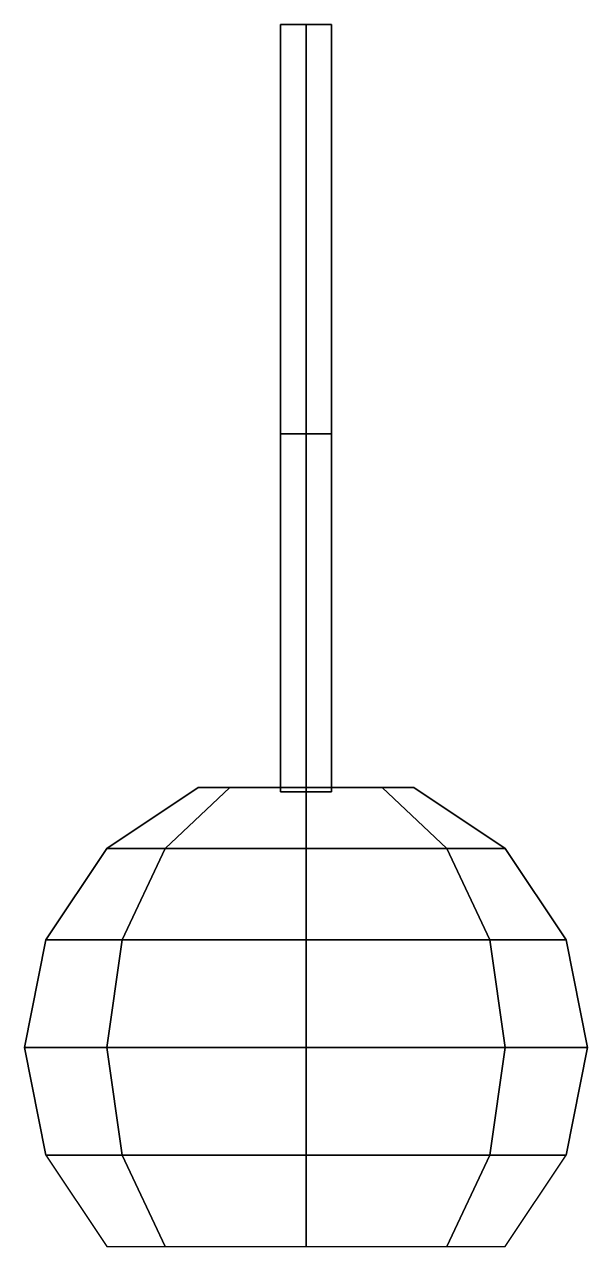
# Model space of a CAD drawing. Extents: x -0.11 to 0.11, y -0.078 to 0.4.
import ezdxf

# ---------------------------------------------------------------- set-up
doc = ezdxf.new("R2010")
doc.units = 0
doc.layers.add('GUN', color=1, linetype='CONTINUOUS')
doc.layers.add('MG_MOUNT', color=5, linetype='CONTINUOUS')

msp = doc.modelspace()

# ---------------------------------------------------------------- linework, layer by layer
at = {"layer": 'GUN'}
for points in [[(0, 0.4, -0.01), (-0.01, 0.4, -0.02), (-0.01, 0.1, -0.02), (0, 0.1, -0.01)], [(-0.01, 0.4, -0.02), (0, 0.4, -0.03), (0, 0.1, -0.03), (-0.01, 0.1, -0.02)], [(0.01, 0.4, -0.02), (0, 0.4, -0.03), (-0.01, 0.4, -0.02), (0, 0.4, -0.01)], [(0.01, 0.4, -0.02), (0, 0.4, -0.01), (0, 0.1, -0.01), (0.01, 0.1, -0.02)], [(0, 0.4, -0.03), (0.01, 0.4, -0.02), (0.01, 0.1, -0.02), (0, 0.1, -0.03)], [(0, 0.24, -0.03), (-0.01, 0.24, -0.04), (-0.01, 0.1, -0.04), (0, 0.1, -0.03)], [(-0.01, 0.24, -0.04), (0, 0.24, -0.05), (0, 0.1, -0.05), (-0.01, 0.1, -0.04)], [(0.01, 0.24, -0.04), (0, 0.24, -0.05), (-0.01, 0.24, -0.04), (0, 0.24, -0.03)], [(0.01, 0.24, -0.04), (0, 0.24, -0.03), (0, 0.1, -0.03), (0.01, 0.1, -0.04)], [(0, 0.24, -0.05), (0.01, 0.24, -0.04), (0.01, 0.1, -0.04), (0, 0.1, -0.05)], [(0.01, 0.23, -0.04), (0.01, 0.2, -0.04), (0.01, 0.2, -0.02), (0.01, 0.23, -0.02)], [(0.01, 0.23, -0.02), (0.01, 0.2, -0.02), (0.01, 0.2, -0.04), (0.01, 0.23, -0.04)], [(-0.01, 0.17, -0.02), (-0.01, 0.14, -0.02), (-0.01, 0.14, -0.04), (-0.01, 0.17, -0.04)], [(-0.01, 0.17, -0.04), (-0.01, 0.14, -0.04), (-0.01, 0.14, -0.02), (-0.01, 0.17, -0.02)], [(0.01, 0.17, -0.02), (0.01, 0.14, -0.02), (0.01, 0.14, -0.04), (0.01, 0.17, -0.04)], [(0.01, 0.17, -0.04), (0.01, 0.14, -0.04), (0.01, 0.14, -0.02), (0.01, 0.17, -0.02)]]:
    msp.add_3dface(points, dxfattribs=at)
at = {"layer": 'MG_MOUNT'}
for points in [[(-0.07778, 0.07778), (-0.0421, 0.10163), (-0.02977, 0.10163, -0.02977), (-0.055, 0.07778, -0.055)], [(-0.055, 0.07778, 0.055), (-0.02977, 0.10163, 0.02977), (-0.0421, 0.10163), (-0.07778, 0.07778)], [(-0.055, 0.07778, -0.055), (-0.02977, 0.10163, -0.02977), (0, 0.10163, -0.0421), (0, 0.07778, -0.07778)], [(0, 0.07778, 0.07778), (0, 0.10163, 0.0421), (-0.02977, 0.10163, 0.02977), (-0.055, 0.07778, 0.055)], [(0, 0.10163, 0.0421), (0.02977, 0.10163, 0.02977), (-0.0421, 0.10163), (-0.02977, 0.10163, 0.02977)], [(0.02977, 0.10163, 0.02977), (0.0421, 0.10163), (-0.02977, 0.10163, -0.02977), (-0.0421, 0.10163)], [(0.0421, 0.10163), (0.02977, 0.10163, -0.02977), (0, 0.10163, -0.0421), (-0.02977, 0.10163, -0.02977)], [(0, 0.07778, -0.07778), (0, 0.10163, -0.0421), (0.02977, 0.10163, -0.02977), (0.055, 0.07778, -0.055)], [(0.055, 0.07778, 0.055), (0.02977, 0.10163, 0.02977), (0, 0.10163, 0.0421), (0, 0.07778, 0.07778)], [(0.055, 0.07778, -0.055), (0.02977, 0.10163, -0.02977), (0.0421, 0.10163), (0.07778, 0.07778)], [(0.07778, 0.07778), (0.0421, 0.10163), (0.02977, 0.10163, 0.02977), (0.055, 0.07778, 0.055)], [(-0.10163, 0.0421), (-0.07778, 0.07778), (-0.055, 0.07778, -0.055), (-0.07186, 0.0421, -0.07186)], [(-0.07186, 0.0421, 0.07186), (-0.055, 0.07778, 0.055), (-0.07778, 0.07778), (-0.10163, 0.0421)], [(-0.07186, 0.0421, -0.07186), (-0.055, 0.07778, -0.055), (0, 0.07778, -0.07778), (0, 0.0421, -0.10163)], [(0, 0.0421, 0.10163), (0, 0.07778, 0.07778), (-0.055, 0.07778, 0.055), (-0.07186, 0.0421, 0.07186)], [(0, 0.0421, -0.10163), (0, 0.07778, -0.07778), (0.055, 0.07778, -0.055), (0.07186, 0.0421, -0.07186)], [(0.07186, 0.0421, 0.07186), (0.055, 0.07778, 0.055), (0, 0.07778, 0.07778), (0, 0.0421, 0.10163)], [(0.07186, 0.0421, -0.07186), (0.055, 0.07778, -0.055), (0.07778, 0.07778), (0.10163, 0.0421)], [(0.10163, 0.0421), (0.07778, 0.07778), (0.055, 0.07778, 0.055), (0.07186, 0.0421, 0.07186)], [(-0.11, 0), (-0.10163, 0.0421), (-0.07186, 0.0421, -0.07186), (-0.07778, 0, -0.07778)], [(-0.07778, 0, 0.07778), (-0.07186, 0.0421, 0.07186), (-0.10163, 0.0421), (-0.11, 0)], [(-0.07778, 0, -0.07778), (-0.07186, 0.0421, -0.07186), (0, 0.0421, -0.10163), (0, 0, -0.11)], [(0, 0, 0.11), (0, 0.0421, 0.10163), (-0.07186, 0.0421, 0.07186), (-0.07778, 0, 0.07778)], [(0, 0, -0.11), (0, 0.0421, -0.10163), (0.07186, 0.0421, -0.07186), (0.07778, 0, -0.07778)], [(0.07778, 0, 0.07778), (0.07186, 0.0421, 0.07186), (0, 0.0421, 0.10163), (0, 0, 0.11)], [(0.07778, 0, -0.07778), (0.07186, 0.0421, -0.07186), (0.10163, 0.0421), (0.11, 0)], [(0.11, 0), (0.10163, 0.0421), (0.07186, 0.0421, 0.07186), (0.07778, 0, 0.07778)], [(-0.10163, -0.0421), (-0.11, 0), (-0.07778, 0, -0.07778), (-0.07186, -0.0421, -0.07186)], [(-0.07186, -0.0421, 0.07186), (-0.07778, 0, 0.07778), (-0.11, 0), (-0.10163, -0.0421)], [(0, -0.0421, 0.10163), (0, 0, 0.11), (-0.07778, 0, 0.07778), (-0.07186, -0.0421, 0.07186)], [(0.07186, -0.0421, 0.07186), (0.07778, 0, 0.07778), (0, 0, 0.11), (0, -0.0421, 0.10163)], [(0.07186, -0.0421, -0.07186), (0.07778, 0, -0.07778), (0.11, 0), (0.10163, -0.0421)], [(0.10163, -0.0421), (0.11, 0), (0.07778, 0, 0.07778), (0.07186, -0.0421, 0.07186)], [(-0.055, -0.07778, 0.055), (-0.07186, -0.0421, 0.07186), (-0.10163, -0.0421), (-0.07778, -0.07778)], [(0, -0.07778, 0.07778), (0, -0.0421, 0.10163), (-0.07186, -0.0421, 0.07186), (-0.055, -0.07778, 0.055)], [(0.055, -0.07778, 0.055), (0.07186, -0.0421, 0.07186), (0, -0.0421, 0.10163), (0, -0.07778, 0.07778)], [(0.07778, -0.07778), (0.10163, -0.0421), (0.07186, -0.0421, 0.07186), (0.055, -0.07778, 0.055)]]:
    msp.add_3dface(points, dxfattribs=at)

doc.saveas('drawing.dxf')
